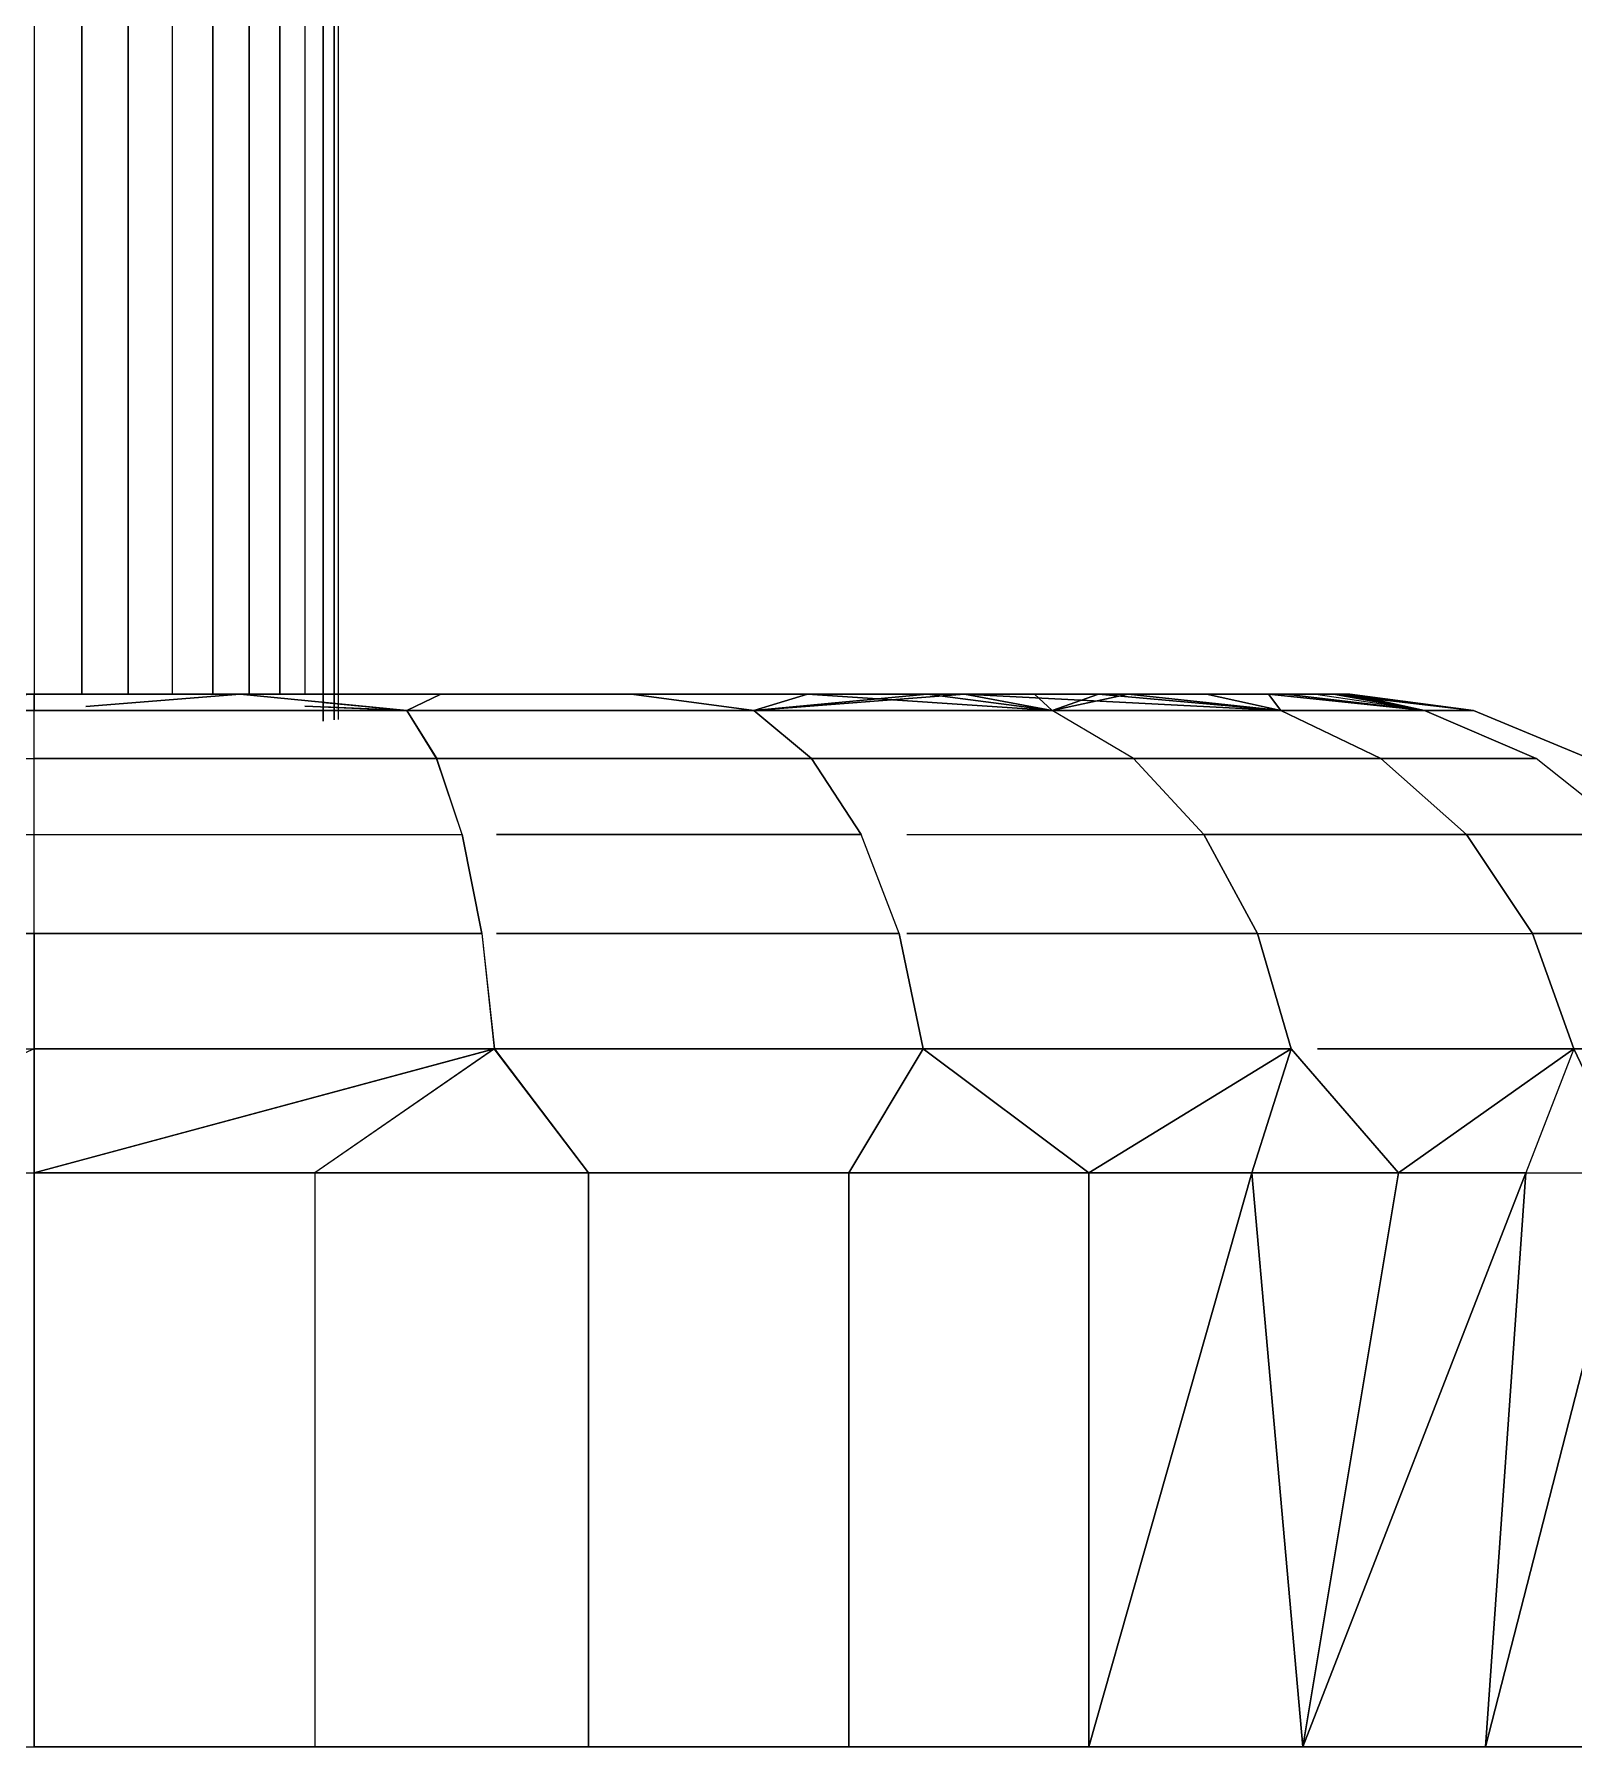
# Model space of a CAD drawing. Header units: centimetres. Extents: x -13467 to 3766, y -437 to 1921.
# Drawn here: x -7437.294 to -7434.076, y 94.029 to 97.609 of the extents above; entities that cross this region are included whole.
import ezdxf

# ---------------------------------------------------------------- set-up
doc = ezdxf.new("R2010")
doc.units = ezdxf.units.CM
doc.layers.add('M-EQPM', color=7, linetype='Continuous', lineweight=9)

# ---------------------------------------------------------------- blocks, each defined once
blk = doc.blocks.new('EQ-02-004 - EQ-02-004_dwg_Agrupar_771-V28-Sección 1-1')
at = {"layer": 'M-EQPM', "color": 136, "true_color": 0x007f7f}
for p, q in [((-7437.2944, 105.0294), (-7437.2944, 96.2294)), ((-7437.1951, 105.0294), (-7437.1951, 96.2294)), ((-7437.1951, 96.2294), (-7437.1951, 105.0294)), ((-7437.1951, 105.0294), (-7437.1951, 96.2294)), ((-7437.0982, 105.0294), (-7437.0982, 96.2294)), ((-7437.0982, 96.2294), (-7437.0982, 105.0294)), ((-7437.0982, 96.2294), (-7437.0982, 105.0294)), ((-7437.0061, 105.0294), (-7437.0061, 96.2294)), ((-7437.0061, 105.0294), (-7437.0061, 96.2294)), ((-7437.0061, 105.0294), (-7437.0061, 96.2294)), ((-7436.9211, 105.0294), (-7436.9211, 96.2294)), ((-7436.8454, 105.0294), (-7436.8454, 96.2294)), ((-7436.8454, 96.2294), (-7436.8454, 105.0294)), ((-7436.8454, 96.2294), (-7436.8454, 105.0294)), ((-7436.7807, 105.0294), (-7436.7807, 96.2294)), ((-7436.7286, 105.0294), (-7436.7286, 96.2294)), ((-7436.7286, 105.0294), (-7436.7286, 96.2294)), ((-7436.7286, 105.0294), (-7436.7286, 96.2294)), ((-7436.6905, 105.0294), (-7436.6905, 96.1729)), ((-7436.6905, 96.1729), (-7436.6905, 105.0294)), ((-7436.6905, 96.1729), (-7436.6905, 105.0294)), ((-7436.6672, 105.0294), (-7436.6672, 96.1759)), ((-7436.6594, 105.0294), (-7436.6594, 96.1769)), ((-7436.6594, 105.0294), (-7436.6594, 96.1769)), ((-7436.6594, 105.0294), (-7436.6594, 96.1769))]:
    blk.add_line(p, q, dxfattribs=at)
at = {"layer": 'M-EQPM', "color": 136, "true_color": 0x007f7f, "flags": 128}
for points in [[(-7436.9212, 96.2294), (-7436.9212, 105.0294)], [(-7436.7807, 96.2294), (-7436.7807, 105.0294)], [(-7436.6672, 96.1759), (-7436.6672, 105.0294)]]:
    blk.add_lwpolyline(points, close=True, dxfattribs=at)
blk = doc.blocks.new('EQ-02-004 - EQ-02-004_dwg_Agrupar_789-V29-Sección 1-1')
at = {"layer": 'M-EQPM', "color": 136, "true_color": 0x007f7f}
for p, q in [((-7436.6905, 96.2294), (-7436.4446, 96.2294)), ((-7436.4446, 96.2294), (-7436.6905, 96.2294)), ((-7436.4446, 96.2294), (-7436.6905, 96.2294)), ((-7436.5156, 96.1953), (-7436.4446, 96.2294)), ((-7436.5156, 96.1953), (-7436.4446, 96.2294)), ((-7436.4446, 96.2294), (-7436.0459, 96.2294)), ((-7436.0459, 96.2294), (-7436.4446, 96.2294)), ((-7436.0459, 96.2294), (-7435.678, 96.2294)), ((-7435.678, 96.2294), (-7436.0459, 96.2294)), ((-7435.79, 96.1953), (-7436.0459, 96.2294)), ((-7435.79, 96.1953), (-7436.0459, 96.2294)), ((-7435.79, 96.1953), (-7435.678, 96.2294)), ((-7435.79, 96.1953), (-7435.3498, 96.2294)), ((-7435.79, 96.1953), (-7435.678, 96.2294)), ((-7435.678, 96.2294), (-7435.3498, 96.2294)), ((-7435.3498, 96.2294), (-7435.678, 96.2294)), ((-7435.1668, 96.1953), (-7435.678, 96.2294)), ((-7435.3498, 96.2294), (-7435.0696, 96.2294)), ((-7435.0696, 96.2294), (-7435.3498, 96.2294)), ((-7435.1668, 96.1953), (-7435.3498, 96.2294)), ((-7434.6887, 96.1953), (-7435.3498, 96.2294)), ((-7435.1668, 96.1953), (-7435.3498, 96.2294)), ((-7435.1668, 96.1953), (-7435.0696, 96.2294)), ((-7435.0696, 96.2294), (-7434.8441, 96.2294)), ((-7434.8441, 96.2294), (-7435.0696, 96.2294)), ((-7434.6887, 96.1953), (-7435.0696, 96.2294)), ((-7434.6887, 96.1953), (-7435.0696, 96.2294)), ((-7434.8441, 96.2294), (-7434.679, 96.2294)), ((-7434.679, 96.2294), (-7434.8441, 96.2294)), ((-7434.6887, 96.1953), (-7434.8441, 96.2294)), ((-7434.6887, 96.1953), (-7434.8441, 96.2294)), ((-7434.679, 96.2294), (-7434.5783, 96.2294)), ((-7434.5783, 96.2294), (-7434.679, 96.2294)), ((-7434.3881, 96.1953), (-7434.679, 96.2294)), ((-7434.3881, 96.1953), (-7434.679, 96.2294)), ((-7434.5783, 96.2294), (-7434.5444, 96.2294)), ((-7434.5444, 96.2294), (-7434.5783, 96.2294)), ((-7434.3881, 96.1953), (-7434.5783, 96.2294)), ((-7434.2856, 96.1953), (-7434.5783, 96.2294)), ((-7434.3881, 96.1953), (-7434.5783, 96.2294)), ((-7434.2856, 96.1953), (-7434.5444, 96.2294)), ((-7434.3881, 96.1953), (-7434.5444, 96.2294)), ((-7436.5156, 96.1953), (-7436.6905, 96.2124)), ((-7436.5156, 96.1953), (-7436.6905, 96.2124)), ((-7436.6905, 96.2124), (-7436.5157, 96.1953)), ((-7436.5157, 96.1953), (-7436.6905, 96.2124)), ((-7436.5156, 96.1953), (-7436.6905, 96.203)), ((-7435.1668, 96.1953), (-7434.6887, 96.1953)), ((-7434.6887, 96.1953), (-7435.1668, 96.1953)), ((-7434.4798, 96.0954), (-7434.6887, 96.1953)), ((-7434.4798, 96.0954), (-7434.6887, 96.1953)), ((-7434.6887, 96.1953), (-7434.3881, 96.1953)), ((-7434.3881, 96.1953), (-7434.6887, 96.1953)), ((-7434.1552, 96.0954), (-7434.3881, 96.1953)), ((-7434.1552, 96.0954), (-7434.3881, 96.1953)), ((-7434.3881, 96.1953), (-7434.2856, 96.1953)), ((-7434.2856, 96.1953), (-7434.3881, 96.1953)), ((-7434.0444, 96.0954), (-7434.2856, 96.1953)), ((-7434.4798, 96.0954), (-7434.1552, 96.0954)), ((-7434.1552, 96.0954), (-7434.4798, 96.0954)), ((-7434.4798, 96.0954), (-7434.1551, 96.0954))]:
    blk.add_line(p, q, dxfattribs=at)
at = {"layer": 'M-EQPM', "color": 136, "true_color": 0x007f7f, "flags": 128}
for points in [[(-7436.6905, 96.2294), (-7436.4446, 96.2294), (-7436.5157, 96.1953), (-7436.6905, 96.2124)], [(-7436.6905, 96.2294), (-7436.4446, 96.2294), (-7436.5157, 96.1953)], [(-7436.6905, 96.2294), (-7436.4446, 96.2294), (-7436.5157, 96.1953), (-7436.6905, 96.2124)], [(-7436.5157, 96.1953), (-7436.4446, 96.2294), (-7436.0459, 96.2294), (-7436.4446, 96.2294)], [(-7435.3499, 96.2294), (-7435.678, 96.2294), (-7436.0459, 96.2294), (-7435.79, 96.1953), (-7435.678, 96.2294), (-7435.79, 96.1953)], [(-7435.1668, 96.1953), (-7435.678, 96.2294), (-7435.1668, 96.1953), (-7435.3499, 96.2294), (-7435.678, 96.2294), (-7436.0459, 96.2294), (-7435.79, 96.1953)], [(-7435.1668, 96.1953), (-7435.3499, 96.2294), (-7435.79, 96.1953)], [(-7435.79, 96.1953), (-7435.3499, 96.2294), (-7435.678, 96.2294), (-7435.3499, 96.2294)], [(-7435.1668, 96.1953), (-7435.3499, 96.2294), (-7434.6887, 96.1953), (-7435.3499, 96.2294), (-7435.0696, 96.2294), (-7435.3499, 96.2294)], [(-7435.0696, 96.2294), (-7435.3499, 96.2294), (-7435.1668, 96.1953), (-7435.0696, 96.2294), (-7435.1668, 96.1953)], [(-7434.1551, 96.0954), (-7434.3881, 96.1953), (-7434.6887, 96.1953), (-7435.0696, 96.2294), (-7434.6887, 96.1953), (-7434.8441, 96.2294), (-7435.0696, 96.2294), (-7435.3499, 96.2294)], [(-7435.1668, 96.1953), (-7434.6887, 96.1953), (-7434.8441, 96.2294), (-7434.679, 96.2294), (-7434.8441, 96.2294)], [(-7434.8441, 96.2294), (-7435.0696, 96.2294), (-7434.6887, 96.1953), (-7435.1668, 96.1953)], [(-7435.0696, 96.2294), (-7434.8441, 96.2294), (-7434.6887, 96.1953), (-7434.3881, 96.1953), (-7434.1551, 96.0954)], [(-7434.5783, 96.2294), (-7434.679, 96.2294), (-7434.3881, 96.1953), (-7434.6887, 96.1953), (-7434.4798, 96.0954)], [(-7434.4798, 96.0954), (-7434.1551, 96.0954), (-7434.3881, 96.1953), (-7434.2856, 96.1953), (-7434.3881, 96.1953), (-7434.5783, 96.2294), (-7434.5444, 96.2294), (-7434.5783, 96.2294), (-7434.5444, 96.2294), (-7434.2856, 96.1953), (-7434.5783, 96.2294)], [(-7434.4798, 96.0954), (-7434.6887, 96.1953), (-7435.1668, 96.1953)], [(-7435.1668, 96.1953), (-7434.6887, 96.1953), (-7434.4798, 96.0954), (-7434.1551, 96.0954)]]:
    blk.add_lwpolyline(points, dxfattribs=at)
for points in [[(-7435.79, 96.1953), (-7436.0459, 96.2294), (-7436.4446, 96.2294), (-7436.0459, 96.2294), (-7435.678, 96.2294)], [(-7435.678, 96.2294), (-7436.0459, 96.2294), (-7435.79, 96.1953)], [(-7435.0696, 96.2294), (-7434.8441, 96.2294), (-7434.6887, 96.1953)], [(-7434.0444, 96.0954), (-7434.2856, 96.1953), (-7434.3881, 96.1953), (-7434.679, 96.2294), (-7434.8441, 96.2294), (-7434.679, 96.2294), (-7434.5783, 96.2294), (-7434.3881, 96.1953), (-7434.679, 96.2294), (-7434.5783, 96.2294), (-7434.5444, 96.2294), (-7434.3881, 96.1953), (-7434.5444, 96.2294), (-7434.2856, 96.1953)], [(-7434.4798, 96.0954), (-7434.1551, 96.0954), (-7434.3881, 96.1953), (-7434.2856, 96.1953), (-7434.5783, 96.2294), (-7434.3881, 96.1953), (-7434.6887, 96.1953)], [(-7434.5783, 96.2294), (-7434.3881, 96.1953), (-7434.679, 96.2294)], [(-7436.6905, 96.203), (-7436.5157, 96.1953)]]:
    blk.add_lwpolyline(points, close=True, dxfattribs=at)
blk = doc.blocks.new('EQ-02-004 - EQ-02-004_dwg_Agrupar_895-V30-Sección 1-1')
at = {"layer": 'M-EQPM', "color": 136, "true_color": 0x007f7f}
for p, q in [((-7436.4446, 96.2294), (-7436.7286, 96.2294)), ((-7436.7286, 96.2294), (-7436.4446, 96.2294)), ((-7436.6905, 96.2294), (-7436.7286, 96.2294)), ((-7436.6905, 96.2294), (-7436.7286, 96.2294)), ((-7436.6905, 96.2294), (-7436.7286, 96.2294)), ((-7436.6672, 96.2294), (-7436.6905, 96.2294)), ((-7436.6672, 96.2294), (-7436.6905, 96.2294)), ((-7436.6594, 96.2294), (-7436.6672, 96.2294)), ((-7436.6594, 96.2294), (-7436.6672, 96.2294)), ((-7436.5156, 96.1953), (-7436.4446, 96.2294)), ((-7436.5156, 96.1953), (-7436.4446, 96.2294)), ((-7436.0459, 96.2294), (-7436.4446, 96.2294)), ((-7436.4446, 96.2294), (-7436.0459, 96.2294)), ((-7435.678, 96.2294), (-7436.0459, 96.2294)), ((-7436.0459, 96.2294), (-7435.678, 96.2294)), ((-7435.79, 96.1953), (-7436.0459, 96.2294)), ((-7435.79, 96.1953), (-7436.0459, 96.2294)), ((-7435.79, 96.1953), (-7435.678, 96.2294)), ((-7435.79, 96.1953), (-7435.678, 96.2294)), ((-7435.79, 96.1953), (-7435.4277, 96.2294)), ((-7435.3498, 96.2294), (-7435.678, 96.2294)), ((-7435.678, 96.2294), (-7435.4277, 96.2294)), ((-7435.1668, 96.1953), (-7435.678, 96.2294)), ((-7435.4277, 96.2294), (-7435.2033, 96.2294)), ((-7435.4277, 96.2294), (-7435.0079, 96.2294)), ((-7435.1668, 96.1953), (-7435.4277, 96.2294)), ((-7435.0696, 96.2294), (-7435.3498, 96.2294)), ((-7434.6887, 96.1953), (-7435.3498, 96.2294)), ((-7435.1668, 96.1953), (-7435.3498, 96.2294)), ((-7435.2033, 96.2294), (-7435.0079, 96.2294)), ((-7435.1668, 96.1953), (-7435.2033, 96.2294)), ((-7435.1668, 96.1953), (-7435.2033, 96.2294)), ((-7435.1668, 96.1953), (-7435.0079, 96.2294)), ((-7434.8441, 96.2294), (-7435.0696, 96.2294)), ((-7434.6887, 96.1953), (-7435.0696, 96.2294)), ((-7435.0079, 96.2294), (-7434.8441, 96.2294)), ((-7434.6887, 96.1953), (-7435.0079, 96.2294)), ((-7434.679, 96.2294), (-7434.8441, 96.2294)), ((-7434.8441, 96.2294), (-7434.7144, 96.2294)), ((-7434.6887, 96.1953), (-7434.8441, 96.2294)), ((-7434.6887, 96.1953), (-7434.8441, 96.2294)), ((-7434.7144, 96.2294), (-7434.6204, 96.2294)), ((-7434.7144, 96.2294), (-7434.5634, 96.2294)), ((-7434.6887, 96.1953), (-7434.7144, 96.2294)), ((-7434.3881, 96.1953), (-7434.7144, 96.2294)), ((-7434.5783, 96.2294), (-7434.679, 96.2294)), ((-7434.3881, 96.1953), (-7434.679, 96.2294)), ((-7434.6204, 96.2294), (-7434.5634, 96.2294)), ((-7434.3881, 96.1953), (-7434.6204, 96.2294)), ((-7434.5783, 96.2294), (-7434.5444, 96.2294)), ((-7434.2856, 96.1953), (-7434.5783, 96.2294)), ((-7434.3881, 96.1953), (-7434.5783, 96.2294)), ((-7434.5444, 96.2294), (-7434.5634, 96.2294)), ((-7434.2856, 96.1953), (-7434.5634, 96.2294)), ((-7434.3881, 96.1953), (-7434.5634, 96.2294)), ((-7434.2856, 96.1953), (-7434.5444, 96.2294)), ((-7436.5156, 96.1953), (-7436.7286, 96.2161)), ((-7436.5156, 96.1953), (-7436.7286, 96.2161)), ((-7436.7286, 96.2161), (-7436.5157, 96.1953)), ((-7436.7286, 96.2161), (-7436.5157, 96.1953)), ((-7436.5156, 96.1953), (-7436.7286, 96.2046)), ((-7434.6887, 96.1953), (-7435.1668, 96.1953)), ((-7435.1668, 96.1953), (-7434.6887, 96.1953)), ((-7434.4798, 96.0954), (-7434.6887, 96.1953)), ((-7434.4798, 96.0954), (-7434.6887, 96.1953)), ((-7434.3881, 96.1953), (-7434.6887, 96.1953)), ((-7434.6887, 96.1953), (-7434.3881, 96.1953)), ((-7434.1552, 96.0954), (-7434.3881, 96.1953)), ((-7434.1552, 96.0954), (-7434.3881, 96.1953)), ((-7434.2856, 96.1953), (-7434.3881, 96.1953)), ((-7434.2856, 96.1953), (-7434.3881, 96.1953)), ((-7434.0444, 96.0954), (-7434.2856, 96.1953)), ((-7434.1552, 96.0954), (-7434.4798, 96.0954)), ((-7434.4798, 96.0954), (-7434.1552, 96.0954)), ((-7434.1551, 96.0954), (-7434.4798, 96.0954)), ((-7434.1551, 96.0954), (-7434.4798, 96.0954))]:
    blk.add_line(p, q, dxfattribs=at)
at = {"layer": 'M-EQPM', "color": 136, "true_color": 0x007f7f, "flags": 128}
for points in [[(-7436.0459, 96.2294), (-7436.4446, 96.2294), (-7436.7286, 96.2294)], [(-7436.5157, 96.1953), (-7436.4446, 96.2294), (-7436.7286, 96.2294)], [(-7436.7286, 96.2161), (-7436.5157, 96.1953), (-7436.4446, 96.2294), (-7436.7286, 96.2294)], [(-7436.7286, 96.2294), (-7436.4446, 96.2294), (-7436.5157, 96.1953), (-7436.7286, 96.2161)], [(-7436.7286, 96.2294), (-7436.6905, 96.2294), (-7436.6672, 96.2294), (-7436.6594, 96.2294), (-7436.6672, 96.2294), (-7436.6905, 96.2294), (-7436.7286, 96.2294)], [(-7436.7286, 96.2294), (-7436.6905, 96.2294), (-7436.6672, 96.2294), (-7436.6594, 96.2294)], [(-7436.6905, 96.2294), (-7436.6672, 96.2294), (-7436.6594, 96.2294)], [(-7436.5157, 96.1953), (-7436.4446, 96.2294), (-7436.0459, 96.2294)], [(-7435.1668, 96.1953), (-7434.6887, 96.1953), (-7434.8441, 96.2294), (-7434.679, 96.2294), (-7434.8441, 96.2294), (-7435.0696, 96.2294), (-7434.6887, 96.1953), (-7434.8441, 96.2294), (-7435.0696, 96.2294), (-7435.3499, 96.2294), (-7435.678, 96.2294), (-7436.0459, 96.2294), (-7435.79, 96.1953), (-7435.678, 96.2294), (-7435.3499, 96.2294), (-7435.1668, 96.1953), (-7435.678, 96.2294), (-7435.1668, 96.1953)], [(-7435.4277, 96.2294), (-7435.678, 96.2294), (-7435.4277, 96.2294), (-7435.79, 96.1953)], [(-7435.79, 96.1953), (-7435.4277, 96.2294), (-7435.1668, 96.1953)], [(-7435.2033, 96.2294), (-7435.4277, 96.2294), (-7435.1668, 96.1953), (-7435.2033, 96.2294), (-7435.0079, 96.2294), (-7435.1668, 96.1953)], [(-7435.1668, 96.1953), (-7435.3499, 96.2294), (-7434.6887, 96.1953), (-7435.3499, 96.2294), (-7435.0696, 96.2294)], [(-7435.0696, 96.2294), (-7434.6887, 96.1953), (-7435.1668, 96.1953)], [(-7435.1668, 96.1953), (-7435.0079, 96.2294), (-7434.6887, 96.1953), (-7434.3881, 96.1953), (-7434.1551, 96.0954)], [(-7435.0079, 96.2294), (-7434.6887, 96.1953), (-7434.8441, 96.2294), (-7435.0079, 96.2294), (-7434.8441, 96.2294), (-7434.7144, 96.2294), (-7434.8441, 96.2294), (-7434.6887, 96.1953), (-7434.7144, 96.2294), (-7434.6887, 96.1953), (-7434.3881, 96.1953), (-7434.1551, 96.0954)], [(-7434.1551, 96.0954), (-7434.3881, 96.1953), (-7434.2856, 96.1953), (-7434.0444, 96.0954), (-7434.2856, 96.1953), (-7434.3881, 96.1953), (-7434.7144, 96.2294)], [(-7434.5635, 96.2294), (-7434.2856, 96.1953), (-7434.5444, 96.2294), (-7434.5635, 96.2294), (-7434.5444, 96.2294), (-7434.5783, 96.2294), (-7434.679, 96.2294), (-7434.3881, 96.1953), (-7434.5783, 96.2294), (-7434.5444, 96.2294), (-7434.2856, 96.1953), (-7434.5783, 96.2294), (-7434.2856, 96.1953), (-7434.3881, 96.1953)], [(-7434.3881, 96.1953), (-7434.5635, 96.2294), (-7434.3881, 96.1953), (-7434.6204, 96.2294), (-7434.5635, 96.2294), (-7434.2856, 96.1953), (-7434.3881, 96.1953), (-7434.1551, 96.0954), (-7434.4798, 96.0954)], [(-7435.1668, 96.1953), (-7434.6887, 96.1953), (-7434.4798, 96.0954)], [(-7434.1551, 96.0954), (-7434.4798, 96.0954), (-7434.6887, 96.1953), (-7435.1668, 96.1953)]]:
    blk.add_lwpolyline(points, dxfattribs=at)
for points in [[(-7435.79, 96.1953), (-7435.678, 96.2294), (-7436.0459, 96.2294), (-7436.4446, 96.2294), (-7436.0459, 96.2294)], [(-7435.79, 96.1953), (-7435.678, 96.2294), (-7436.0459, 96.2294)], [(-7435.678, 96.2294), (-7436.0459, 96.2294), (-7435.79, 96.1953)], [(-7434.7144, 96.2294), (-7434.3881, 96.1953), (-7434.6204, 96.2294)], [(-7434.4798, 96.0954), (-7434.6887, 96.1953), (-7434.3881, 96.1953), (-7434.5783, 96.2294), (-7434.679, 96.2294), (-7434.3881, 96.1953), (-7434.6887, 96.1953)], [(-7436.7286, 96.2046), (-7436.5157, 96.1953)]]:
    blk.add_lwpolyline(points, close=True, dxfattribs=at)
blk = doc.blocks.new('EQ-02-004 - EQ-02-004_dwg_Agrupar_786-V31-Sección 1-1')
at = {"layer": 'M-EQPM', "color": 136, "true_color": 0x007f7f}
for p, q in [((-7436.6905, 96.2294), (-7436.4446, 96.2294)), ((-7436.4446, 96.2294), (-7436.6905, 96.2294)), ((-7436.4446, 96.2294), (-7436.6905, 96.2294)), ((-7436.5156, 96.1953), (-7436.4446, 96.2294)), ((-7436.5156, 96.1953), (-7436.4446, 96.2294)), ((-7436.4446, 96.2294), (-7436.0459, 96.2294)), ((-7436.0459, 96.2294), (-7436.4446, 96.2294)), ((-7436.0459, 96.2294), (-7435.678, 96.2294)), ((-7435.678, 96.2294), (-7436.0459, 96.2294)), ((-7435.79, 96.1953), (-7436.0459, 96.2294)), ((-7435.79, 96.1953), (-7436.0459, 96.2294)), ((-7435.79, 96.1953), (-7435.678, 96.2294)), ((-7435.79, 96.1953), (-7435.3498, 96.2294)), ((-7435.79, 96.1953), (-7435.678, 96.2294)), ((-7435.678, 96.2294), (-7435.3498, 96.2294)), ((-7435.3498, 96.2294), (-7435.678, 96.2294)), ((-7435.1668, 96.1953), (-7435.678, 96.2294)), ((-7435.3498, 96.2294), (-7435.0696, 96.2294)), ((-7435.0696, 96.2294), (-7435.3498, 96.2294)), ((-7435.1668, 96.1953), (-7435.3498, 96.2294)), ((-7434.6887, 96.1953), (-7435.3498, 96.2294)), ((-7435.1668, 96.1953), (-7435.3498, 96.2294)), ((-7435.1668, 96.1953), (-7435.0696, 96.2294)), ((-7435.0696, 96.2294), (-7434.8441, 96.2294)), ((-7434.8441, 96.2294), (-7435.0696, 96.2294)), ((-7434.6887, 96.1953), (-7435.0696, 96.2294)), ((-7434.6887, 96.1953), (-7435.0696, 96.2294)), ((-7434.8441, 96.2294), (-7434.679, 96.2294)), ((-7434.679, 96.2294), (-7434.8441, 96.2294)), ((-7434.6887, 96.1953), (-7434.8441, 96.2294)), ((-7434.6887, 96.1953), (-7434.8441, 96.2294)), ((-7434.679, 96.2294), (-7434.5783, 96.2294)), ((-7434.5783, 96.2294), (-7434.679, 96.2294)), ((-7434.3881, 96.1953), (-7434.679, 96.2294)), ((-7434.3881, 96.1953), (-7434.679, 96.2294)), ((-7434.5783, 96.2294), (-7434.5444, 96.2294)), ((-7434.5444, 96.2294), (-7434.5783, 96.2294)), ((-7434.3881, 96.1953), (-7434.5783, 96.2294)), ((-7434.2856, 96.1953), (-7434.5783, 96.2294)), ((-7434.3881, 96.1953), (-7434.5783, 96.2294)), ((-7434.2856, 96.1953), (-7434.5444, 96.2294)), ((-7434.3881, 96.1953), (-7434.5444, 96.2294)), ((-7436.5156, 96.1953), (-7436.6905, 96.2124)), ((-7436.5156, 96.1953), (-7436.6905, 96.2124)), ((-7436.6905, 96.2124), (-7436.5157, 96.1953)), ((-7436.5157, 96.1953), (-7436.6905, 96.2124)), ((-7436.5156, 96.1953), (-7436.6905, 96.203)), ((-7435.1668, 96.1953), (-7434.6887, 96.1953)), ((-7434.6887, 96.1953), (-7435.1668, 96.1953)), ((-7434.4798, 96.0954), (-7434.6887, 96.1953)), ((-7434.4798, 96.0954), (-7434.6887, 96.1953)), ((-7434.6887, 96.1953), (-7434.3881, 96.1953)), ((-7434.3881, 96.1953), (-7434.6887, 96.1953)), ((-7434.1552, 96.0954), (-7434.3881, 96.1953)), ((-7434.1552, 96.0954), (-7434.3881, 96.1953)), ((-7434.3881, 96.1953), (-7434.2856, 96.1953)), ((-7434.2856, 96.1953), (-7434.3881, 96.1953)), ((-7434.0444, 96.0954), (-7434.2856, 96.1953)), ((-7434.4798, 96.0954), (-7434.1552, 96.0954)), ((-7434.1552, 96.0954), (-7434.4798, 96.0954)), ((-7434.4798, 96.0954), (-7434.1551, 96.0954))]:
    blk.add_line(p, q, dxfattribs=at)
at = {"layer": 'M-EQPM', "color": 136, "true_color": 0x007f7f, "flags": 128}
for points in [[(-7436.6905, 96.2294), (-7436.4446, 96.2294), (-7436.5157, 96.1953), (-7436.6905, 96.2124)], [(-7436.6905, 96.2294), (-7436.4446, 96.2294), (-7436.5157, 96.1953)], [(-7436.6905, 96.2294), (-7436.4446, 96.2294), (-7436.5157, 96.1953), (-7436.6905, 96.2124)], [(-7436.5157, 96.1953), (-7436.4446, 96.2294), (-7436.0459, 96.2294), (-7436.4446, 96.2294)], [(-7435.3499, 96.2294), (-7435.678, 96.2294), (-7436.0459, 96.2294), (-7435.79, 96.1953), (-7435.678, 96.2294), (-7435.79, 96.1953)], [(-7435.1668, 96.1953), (-7435.678, 96.2294), (-7435.1668, 96.1953), (-7435.3499, 96.2294), (-7435.678, 96.2294), (-7436.0459, 96.2294), (-7435.79, 96.1953)], [(-7435.1668, 96.1953), (-7435.3499, 96.2294), (-7435.79, 96.1953)], [(-7435.79, 96.1953), (-7435.3499, 96.2294), (-7435.678, 96.2294), (-7435.3499, 96.2294)], [(-7435.1668, 96.1953), (-7435.3499, 96.2294), (-7434.6887, 96.1953), (-7435.3499, 96.2294), (-7435.0696, 96.2294), (-7435.3499, 96.2294)], [(-7435.0696, 96.2294), (-7435.3499, 96.2294), (-7435.1668, 96.1953), (-7435.0696, 96.2294), (-7435.1668, 96.1953)], [(-7434.1551, 96.0954), (-7434.3881, 96.1953), (-7434.6887, 96.1953), (-7435.0696, 96.2294), (-7434.6887, 96.1953), (-7434.8441, 96.2294), (-7435.0696, 96.2294), (-7435.3499, 96.2294)], [(-7435.1668, 96.1953), (-7434.6887, 96.1953), (-7434.8441, 96.2294), (-7434.679, 96.2294), (-7434.8441, 96.2294)], [(-7434.8441, 96.2294), (-7435.0696, 96.2294), (-7434.6887, 96.1953), (-7435.1668, 96.1953)], [(-7435.0696, 96.2294), (-7434.8441, 96.2294), (-7434.6887, 96.1953), (-7434.3881, 96.1953), (-7434.1551, 96.0954)], [(-7434.5783, 96.2294), (-7434.679, 96.2294), (-7434.3881, 96.1953), (-7434.6887, 96.1953), (-7434.4798, 96.0954)], [(-7434.4798, 96.0954), (-7434.1551, 96.0954), (-7434.3881, 96.1953), (-7434.2856, 96.1953), (-7434.3881, 96.1953), (-7434.5783, 96.2294), (-7434.5444, 96.2294), (-7434.5783, 96.2294), (-7434.5444, 96.2294), (-7434.2856, 96.1953), (-7434.5783, 96.2294)], [(-7434.4798, 96.0954), (-7434.6887, 96.1953), (-7435.1668, 96.1953)], [(-7435.1668, 96.1953), (-7434.6887, 96.1953), (-7434.4798, 96.0954), (-7434.1551, 96.0954)]]:
    blk.add_lwpolyline(points, dxfattribs=at)
for points in [[(-7435.79, 96.1953), (-7436.0459, 96.2294), (-7436.4446, 96.2294), (-7436.0459, 96.2294), (-7435.678, 96.2294)], [(-7435.678, 96.2294), (-7436.0459, 96.2294), (-7435.79, 96.1953)], [(-7435.0696, 96.2294), (-7434.8441, 96.2294), (-7434.6887, 96.1953)], [(-7434.0444, 96.0954), (-7434.2856, 96.1953), (-7434.3881, 96.1953), (-7434.679, 96.2294), (-7434.8441, 96.2294), (-7434.679, 96.2294), (-7434.5783, 96.2294), (-7434.3881, 96.1953), (-7434.679, 96.2294), (-7434.5783, 96.2294), (-7434.5444, 96.2294), (-7434.3881, 96.1953), (-7434.5444, 96.2294), (-7434.2856, 96.1953)], [(-7434.4798, 96.0954), (-7434.1551, 96.0954), (-7434.3881, 96.1953), (-7434.2856, 96.1953), (-7434.5783, 96.2294), (-7434.3881, 96.1953), (-7434.6887, 96.1953)], [(-7434.5783, 96.2294), (-7434.3881, 96.1953), (-7434.679, 96.2294)], [(-7436.6905, 96.203), (-7436.5157, 96.1953)]]:
    blk.add_lwpolyline(points, close=True, dxfattribs=at)
blk = doc.blocks.new('EQ-02-004 - EQ-02-004_dwg_Agrupar_898-V32-Sección 1-1')
at = {"layer": 'M-EQPM', "color": 136, "true_color": 0x007f7f}
for p, q in [((-7438.0732, 96.1953), (-7437.2944, 96.2294)), ((-7437.7246, 96.2294), (-7437.2944, 96.2294)), ((-7437.2944, 96.2294), (-7437.3937, 96.2294)), ((-7437.2944, 96.2294), (-7436.8642, 96.2294)), ((-7437.1951, 96.2294), (-7437.2944, 96.2294)), ((-7437.2944, 96.1953), (-7437.2944, 96.2294)), ((-7437.0982, 96.2294), (-7437.1951, 96.2294)), ((-7437.1864, 96.2039), (-7436.8642, 96.2294)), ((-7437.0061, 96.2294), (-7437.0982, 96.2294)), ((-7436.9211, 96.2294), (-7437.0061, 96.2294)), ((-7436.8454, 96.2294), (-7436.9211, 96.2294)), ((-7436.8642, 96.2294), (-7436.4446, 96.2294)), ((-7436.5156, 96.1953), (-7436.8642, 96.2294)), ((-7436.7807, 96.2294), (-7436.8454, 96.2294)), ((-7436.7286, 96.2294), (-7436.7807, 96.2294)), ((-7436.4446, 96.2294), (-7436.7286, 96.2294)), ((-7436.6905, 96.2294), (-7436.7286, 96.2294)), ((-7436.6905, 96.2294), (-7436.7286, 96.2294)), ((-7436.6672, 96.2294), (-7436.6905, 96.2294)), ((-7436.6672, 96.2294), (-7436.6905, 96.2294)), ((-7436.6594, 96.2294), (-7436.6672, 96.2294)), ((-7436.6594, 96.2294), (-7436.6672, 96.2294)), ((-7436.5156, 96.1953), (-7436.4446, 96.2294)), ((-7436.5156, 96.1953), (-7436.4446, 96.2294)), ((-7436.0459, 96.2294), (-7436.4446, 96.2294)), ((-7436.4446, 96.2294), (-7436.0459, 96.2294)), ((-7435.678, 96.2294), (-7436.0459, 96.2294)), ((-7436.0459, 96.2294), (-7435.678, 96.2294)), ((-7435.79, 96.1953), (-7436.0459, 96.2294)), ((-7435.79, 96.1953), (-7436.0459, 96.2294)), ((-7435.79, 96.1953), (-7435.678, 96.2294)), ((-7435.79, 96.1953), (-7435.678, 96.2294)), ((-7435.79, 96.1953), (-7435.4277, 96.2294)), ((-7435.3498, 96.2294), (-7435.678, 96.2294)), ((-7435.678, 96.2294), (-7435.4277, 96.2294)), ((-7435.1668, 96.1953), (-7435.678, 96.2294)), ((-7435.4277, 96.2294), (-7435.2033, 96.2294)), ((-7435.4277, 96.2294), (-7435.0079, 96.2294)), ((-7435.1668, 96.1953), (-7435.4277, 96.2294)), ((-7435.0696, 96.2294), (-7435.3498, 96.2294)), ((-7434.6887, 96.1953), (-7435.3498, 96.2294)), ((-7435.1668, 96.1953), (-7435.3498, 96.2294)), ((-7435.2033, 96.2294), (-7435.0079, 96.2294)), ((-7435.1668, 96.1953), (-7435.2033, 96.2294)), ((-7435.1668, 96.1953), (-7435.2033, 96.2294)), ((-7435.1668, 96.1953), (-7435.0079, 96.2294)), ((-7434.8441, 96.2294), (-7435.0696, 96.2294)), ((-7434.6887, 96.1953), (-7435.0696, 96.2294)), ((-7435.0079, 96.2294), (-7434.8441, 96.2294)), ((-7434.6887, 96.1953), (-7435.0079, 96.2294)), ((-7434.679, 96.2294), (-7434.8441, 96.2294)), ((-7434.8441, 96.2294), (-7434.7144, 96.2294)), ((-7434.6887, 96.1953), (-7434.8441, 96.2294)), ((-7434.6887, 96.1953), (-7434.8441, 96.2294)), ((-7434.7144, 96.2294), (-7434.6204, 96.2294)), ((-7434.7144, 96.2294), (-7434.5634, 96.2294)), ((-7434.6887, 96.1953), (-7434.7144, 96.2294)), ((-7434.3881, 96.1953), (-7434.7144, 96.2294)), ((-7434.5783, 96.2294), (-7434.679, 96.2294)), ((-7434.3881, 96.1953), (-7434.679, 96.2294)), ((-7434.6204, 96.2294), (-7434.5634, 96.2294)), ((-7434.3881, 96.1953), (-7434.6204, 96.2294)), ((-7434.5783, 96.2294), (-7434.5444, 96.2294)), ((-7434.2856, 96.1953), (-7434.5783, 96.2294)), ((-7434.3881, 96.1953), (-7434.5783, 96.2294)), ((-7434.5444, 96.2294), (-7434.5634, 96.2294)), ((-7434.2856, 96.1953), (-7434.5634, 96.2294)), ((-7434.3881, 96.1953), (-7434.5634, 96.2294)), ((-7434.2856, 96.1953), (-7434.5444, 96.2294)), ((-7438.0732, 96.1953), (-7437.2944, 96.1953)), ((-7437.2944, 96.0954), (-7437.2944, 96.1953)), ((-7437.2944, 96.1953), (-7436.5156, 96.1953)), ((-7436.5156, 96.1953), (-7436.7286, 96.2161)), ((-7436.7286, 96.2161), (-7436.5157, 96.1953)), ((-7436.5156, 96.1953), (-7436.7286, 96.2046)), ((-7436.4533, 96.0954), (-7436.5156, 96.1953)), ((-7436.5156, 96.1953), (-7435.79, 96.1953)), ((-7435.79, 96.1953), (-7436.5156, 96.1953)), ((-7435.6694, 96.0954), (-7435.79, 96.1953)), ((-7435.79, 96.1953), (-7435.1668, 96.1953)), ((-7434.9963, 96.0954), (-7435.1668, 96.1953)), ((-7434.6887, 96.1953), (-7435.1668, 96.1953)), ((-7435.1668, 96.1953), (-7434.6887, 96.1953)), ((-7434.4798, 96.0954), (-7434.6887, 96.1953)), ((-7434.4798, 96.0954), (-7434.6887, 96.1953)), ((-7434.3881, 96.1953), (-7434.6887, 96.1953)), ((-7434.6887, 96.1953), (-7434.3881, 96.1953)), ((-7434.1552, 96.0954), (-7434.3881, 96.1953)), ((-7434.1552, 96.0954), (-7434.3881, 96.1953)), ((-7434.2856, 96.1953), (-7434.3881, 96.1953)), ((-7434.2856, 96.1953), (-7434.3881, 96.1953)), ((-7434.0444, 96.0954), (-7434.2856, 96.1953)), ((-7438.1355, 96.0954), (-7437.2944, 96.0954)), ((-7437.2944, 95.9365), (-7437.2944, 96.0954)), ((-7437.2944, 96.0954), (-7436.4533, 96.0954)), ((-7436.3997, 95.9365), (-7436.4533, 96.0954)), ((-7436.4533, 96.0954), (-7435.6694, 96.0954)), ((-7436.3996, 95.9365), (-7436.4532, 96.0954)), ((-7436.3996, 95.9365), (-7436.4532, 96.0954)), ((-7435.5658, 95.9365), (-7435.6694, 96.0954)), ((-7435.6694, 96.0954), (-7434.9963, 96.0954)), ((-7435.6694, 96.0954), (-7434.9963, 96.0954)), ((-7435.6694, 96.0954), (-7435.5659, 95.9365)), ((-7434.9963, 96.0954), (-7435.6694, 96.0954)), ((-7435.6694, 96.0954), (-7435.5659, 95.9365)), ((-7434.8499, 95.9365), (-7434.9963, 96.0954)), ((-7434.9963, 96.0954), (-7434.4798, 96.0954)), ((-7434.9963, 96.0954), (-7434.8499, 95.9365)), ((-7434.8499, 95.9365), (-7434.9963, 96.0954)), ((-7434.3004, 95.9365), (-7434.4798, 96.0954)), ((-7434.1552, 96.0954), (-7434.4798, 96.0954)), ((-7434.4798, 96.0954), (-7434.1552, 96.0954)), ((-7434.1551, 96.0954), (-7434.4798, 96.0954)), ((-7433.9551, 95.9365), (-7434.1552, 96.0954)), ((-7438.1892, 95.9365), (-7437.2944, 95.9365)), ((-7437.2944, 95.7294), (-7437.2944, 95.9365)), ((-7437.2944, 95.9365), (-7436.3997, 95.9365)), ((-7437.2944, 95.9365), (-7436.3997, 95.9365)), ((-7437.2944, 95.9365), (-7436.3997, 95.9365)), ((-7436.3585, 95.7294), (-7436.3997, 95.9365)), ((-7436.3996, 95.9365), (-7436.3585, 95.7294)), ((-7436.3996, 95.9365), (-7436.3585, 95.7294)), ((-7436.3282, 95.9365), (-7435.5658, 95.9365)), ((-7435.4864, 95.7294), (-7435.5658, 95.9365)), ((-7435.4705, 95.9365), (-7434.8499, 95.9365)), ((-7435.4705, 95.9365), (-7434.8499, 95.9365)), ((-7435.4705, 95.9365), (-7434.8499, 95.9365)), ((-7434.7375, 95.7294), (-7434.8499, 95.9365)), ((-7434.8499, 95.9365), (-7434.3004, 95.9365)), ((-7434.8499, 95.9365), (-7434.7375, 95.7294)), ((-7434.8499, 95.9365), (-7434.7375, 95.7294)), ((-7434.1628, 95.7294), (-7434.3004, 95.9365)), ((-7434.3004, 95.9365), (-7433.9551, 95.9365)), ((-7438.2303, 95.7294), (-7437.2944, 95.7294)), ((-7437.2944, 95.7294), (-7437.2944, 95.4882)), ((-7437.2944, 95.7294), (-7436.3585, 95.7294)), ((-7436.3585, 95.7294), (-7437.2944, 95.7294)), ((-7436.3585, 95.7294), (-7436.3326, 95.4882)), ((-7436.3282, 95.7294), (-7435.4864, 95.7294)), ((-7435.4864, 95.7294), (-7436.3282, 95.7294)), ((-7436.3282, 95.7294), (-7435.4864, 95.7294)), ((-7435.4864, 95.7294), (-7435.4365, 95.4882)), ((-7435.4705, 95.7294), (-7434.7375, 95.7294)), ((-7434.7375, 95.7294), (-7434.6669, 95.4882)), ((-7434.7375, 95.7294), (-7434.1628, 95.7294)), ((-7434.0763, 95.4882), (-7434.1628, 95.7294)), ((-7434.1628, 95.7294), (-7433.8016, 95.7294)), ((-7438.2562, 95.4882), (-7437.2944, 95.4882)), ((-7437.2944, 95.4882), (-7437.881, 95.2294)), ((-7437.2944, 95.4882), (-7437.2944, 95.2294)), ((-7437.2944, 95.4882), (-7436.3326, 95.4882)), ((-7437.2944, 95.2294), (-7436.3326, 95.4882)), ((-7436.3326, 95.4882), (-7436.7078, 95.2294)), ((-7436.3326, 95.4882), (-7436.1356, 95.2294)), ((-7436.3326, 95.4882), (-7435.4365, 95.4882)), ((-7435.4365, 95.4882), (-7435.5919, 95.2294)), ((-7435.4365, 95.4882), (-7434.6669, 95.4882)), ((-7435.4365, 95.4882), (-7435.0902, 95.2294)), ((-7434.6669, 95.4882), (-7435.0902, 95.2294)), ((-7434.6669, 95.4882), (-7434.7489, 95.2294)), ((-7434.7489, 95.2294), (-7434.6669, 95.4882)), ((-7434.7489, 95.2294), (-7434.6669, 95.4882)), ((-7434.6669, 95.4882), (-7434.4429, 95.2294)), ((-7434.4429, 95.2294), (-7434.6668, 95.4882)), ((-7434.6668, 95.4882), (-7434.4429, 95.2294)), ((-7434.6123, 95.4882), (-7434.0763, 95.4882)), ((-7434.0763, 95.4882), (-7434.4429, 95.2294)), ((-7434.0763, 95.4882), (-7434.1764, 95.2294)), ((-7434.0763, 95.4882), (-7434.1764, 95.2294)), ((-7434.0763, 95.4882), (-7433.9531, 95.2294)), ((-7434.0763, 95.4882), (-7433.7051, 95.4882)), ((-7437.881, 95.2294), (-7437.2944, 95.2294)), ((-7437.2944, 95.2294), (-7436.7078, 95.2294)), ((-7437.2944, 95.2294), (-7437.2944, 94.0294)), ((-7436.7078, 95.2294), (-7436.1356, 95.2294)), ((-7436.7078, 95.2294), (-7436.7078, 94.0294)), ((-7436.1356, 95.2294), (-7435.5919, 95.2294)), ((-7436.1356, 95.2294), (-7436.1356, 94.0294)), ((-7435.5919, 95.2294), (-7435.0902, 95.2294)), ((-7435.5919, 95.2294), (-7435.5919, 94.0294)), ((-7435.0902, 95.2294), (-7435.5919, 95.2294)), ((-7435.5919, 95.2294), (-7435.5919, 94.0294)), ((-7435.5919, 95.2294), (-7435.0902, 95.2294)), ((-7435.0902, 95.2294), (-7434.7489, 95.2294)), ((-7435.0902, 95.2294), (-7435.0902, 94.0294)), ((-7434.7489, 95.2294), (-7435.0902, 94.0294)), ((-7434.7489, 95.2294), (-7434.4429, 95.2294)), ((-7434.7489, 95.2294), (-7434.6427, 94.0294)), ((-7434.4429, 95.2294), (-7434.7489, 95.2294)), ((-7434.1764, 95.2294), (-7434.6427, 94.0294)), ((-7434.4429, 95.2294), (-7434.6427, 94.0294)), ((-7434.1764, 95.2294), (-7434.4429, 95.2294)), ((-7434.1764, 95.2294), (-7434.2606, 94.0294)), ((-7433.9531, 95.2294), (-7434.2606, 94.0294)), ((-7434.1764, 95.2294), (-7433.9531, 95.2294)), ((-7434.1764, 95.2294), (-7433.9531, 95.2294)), ((-7437.881, 94.0294), (-7437.2944, 94.0294)), ((-7437.2944, 94.0294), (-7436.7078, 94.0294)), ((-7437.2944, 94.0294), (-7436.7078, 94.0294)), ((-7436.7078, 94.0294), (-7437.2944, 94.0294)), ((-7436.1356, 94.0294), (-7436.7078, 94.0294)), ((-7435.5919, 94.0294), (-7436.1356, 94.0294)), ((-7435.0902, 94.0294), (-7435.5919, 94.0294)), ((-7435.5919, 94.0294), (-7435.0902, 94.0294)), ((-7435.5919, 94.0294), (-7435.0902, 94.0294)), ((-7434.6427, 94.0294), (-7435.0902, 94.0294)), ((-7434.2606, 94.0294), (-7434.6427, 94.0294)), ((-7433.9531, 94.0294), (-7434.2606, 94.0294))]:
    blk.add_line(p, q, dxfattribs=at)
at = {"layer": 'M-EQPM', "color": 136, "true_color": 0x007f7f, "flags": 128}
for points in [[(-7436.4533, 96.0954), (-7437.2944, 96.0954), (-7437.2944, 96.1953), (-7438.0731, 96.1953), (-7438.1442, 96.2294), (-7438.5429, 96.2294), (-7438.1442, 96.2294), (-7437.7246, 96.2294), (-7438.0445, 96.1981)], [(-7438.0731, 96.1953), (-7438.1442, 96.2294), (-7437.7246, 96.2294), (-7437.2944, 96.2294), (-7436.8642, 96.2294), (-7436.4446, 96.2294), (-7436.5157, 96.1953), (-7436.8642, 96.2294), (-7437.2944, 96.2294), (-7437.2944, 96.1953)], [(-7436.4533, 96.0954), (-7437.2944, 96.0954), (-7437.2944, 96.1953), (-7437.2944, 96.2294), (-7438.0731, 96.1953), (-7437.2944, 96.2294), (-7437.7246, 96.2294), (-7438.0445, 96.1981)], [(-7437.2944, 96.2294), (-7437.1951, 96.2294), (-7437.0982, 96.2294), (-7437.0061, 96.2294), (-7436.9212, 96.2294), (-7436.8454, 96.2294), (-7436.7807, 96.2294), (-7436.7286, 96.2294), (-7436.6905, 96.2294), (-7436.6672, 96.2294), (-7436.6594, 96.2294), (-7436.6672, 96.2294), (-7436.6905, 96.2294), (-7436.7286, 96.2294)], [(-7437.0061, 96.2294), (-7437.0982, 96.2294), (-7437.1951, 96.2294), (-7437.2944, 96.2294)], [(-7437.0061, 96.2294), (-7436.9212, 96.2294), (-7436.8454, 96.2294)], [(-7436.6905, 96.2294), (-7436.7286, 96.2294), (-7436.7807, 96.2294), (-7436.8454, 96.2294)], [(-7436.0459, 96.2294), (-7436.4446, 96.2294), (-7436.7286, 96.2294)], [(-7436.7286, 96.2161), (-7436.5157, 96.1953), (-7436.4446, 96.2294), (-7436.7286, 96.2294)], [(-7436.7286, 96.2294), (-7436.6905, 96.2294), (-7436.6672, 96.2294), (-7436.6594, 96.2294)], [(-7436.6905, 96.2294), (-7436.6672, 96.2294), (-7436.6594, 96.2294)], [(-7436.5157, 96.1953), (-7436.4446, 96.2294), (-7436.0459, 96.2294)], [(-7435.79, 96.1953), (-7435.678, 96.2294), (-7436.0459, 96.2294), (-7436.4446, 96.2294), (-7436.0459, 96.2294), (-7435.79, 96.1953), (-7435.6694, 96.0954)], [(-7435.1668, 96.1953), (-7434.6887, 96.1953), (-7434.8441, 96.2294), (-7434.679, 96.2294), (-7434.8441, 96.2294), (-7435.0696, 96.2294), (-7434.6887, 96.1953), (-7434.8441, 96.2294), (-7435.0696, 96.2294), (-7435.3499, 96.2294), (-7435.678, 96.2294), (-7436.0459, 96.2294), (-7435.79, 96.1953), (-7435.678, 96.2294), (-7435.3499, 96.2294), (-7435.1668, 96.1953), (-7435.678, 96.2294), (-7435.1668, 96.1953)], [(-7435.4277, 96.2294), (-7435.678, 96.2294), (-7435.4277, 96.2294), (-7435.79, 96.1953)], [(-7435.79, 96.1953), (-7435.4277, 96.2294), (-7435.1668, 96.1953)], [(-7435.2033, 96.2294), (-7435.4277, 96.2294), (-7435.1668, 96.1953), (-7435.2033, 96.2294), (-7435.0079, 96.2294), (-7435.1668, 96.1953)], [(-7435.1668, 96.1953), (-7435.3499, 96.2294), (-7434.6887, 96.1953), (-7435.3499, 96.2294), (-7435.0696, 96.2294)], [(-7435.0696, 96.2294), (-7434.6887, 96.1953), (-7435.1668, 96.1953)], [(-7435.1668, 96.1953), (-7435.0079, 96.2294), (-7434.6887, 96.1953), (-7434.3881, 96.1953), (-7434.1551, 96.0954)], [(-7435.0079, 96.2294), (-7434.6887, 96.1953), (-7434.8441, 96.2294), (-7435.0079, 96.2294), (-7434.8441, 96.2294), (-7434.7144, 96.2294), (-7434.8441, 96.2294), (-7434.6887, 96.1953), (-7434.7144, 96.2294), (-7434.6887, 96.1953), (-7434.3881, 96.1953), (-7434.1551, 96.0954)], [(-7434.1551, 96.0954), (-7434.3881, 96.1953), (-7434.2856, 96.1953), (-7434.0444, 96.0954), (-7434.2856, 96.1953), (-7434.3881, 96.1953), (-7434.7144, 96.2294)], [(-7434.5635, 96.2294), (-7434.2856, 96.1953), (-7434.5444, 96.2294), (-7434.5635, 96.2294), (-7434.5444, 96.2294), (-7434.5783, 96.2294), (-7434.679, 96.2294), (-7434.3881, 96.1953), (-7434.5783, 96.2294), (-7434.5444, 96.2294), (-7434.2856, 96.1953), (-7434.5783, 96.2294), (-7434.2856, 96.1953), (-7434.3881, 96.1953)], [(-7434.3881, 96.1953), (-7434.5635, 96.2294), (-7434.3881, 96.1953), (-7434.6204, 96.2294), (-7434.5635, 96.2294), (-7434.2856, 96.1953), (-7434.3881, 96.1953), (-7434.1551, 96.0954), (-7434.4798, 96.0954)], [(-7438.0731, 96.1953), (-7437.2944, 96.1953), (-7436.5157, 96.1953), (-7436.4532, 96.0954), (-7435.6694, 96.0954)], [(-7435.6694, 96.0954), (-7436.4532, 96.0954), (-7436.5157, 96.1953), (-7437.2944, 96.1953)], [(-7436.5156, 96.1953), (-7435.79, 96.1953), (-7435.6694, 96.0954)], [(-7434.9963, 96.0954), (-7435.1668, 96.1953), (-7435.79, 96.1953)], [(-7434.9963, 96.0954), (-7435.1668, 96.1953), (-7435.79, 96.1953)], [(-7435.1668, 96.1953), (-7434.6887, 96.1953), (-7434.4798, 96.0954), (-7434.3005, 95.9365)], [(-7433.9551, 95.9365), (-7433.8373, 95.9365), (-7433.9551, 95.9365), (-7434.1551, 96.0954), (-7434.4798, 96.0954), (-7434.6887, 96.1953), (-7435.1668, 96.1953)], [(-7433.9551, 95.9365), (-7433.8373, 95.9365), (-7433.6784, 95.7294), (-7433.8373, 95.9365), (-7433.9551, 95.9365), (-7434.1551, 96.0954), (-7434.4798, 96.0954), (-7434.9963, 96.0954)], [(-7434.3005, 95.9365), (-7434.4798, 96.0954), (-7434.9963, 96.0954)], [(-7435.4864, 95.7294), (-7435.5659, 95.9365), (-7436.3282, 95.9365)], [(-7435.4864, 95.7294), (-7435.5659, 95.9365), (-7436.3282, 95.9365)], [(-7434.8499, 95.9365), (-7434.3005, 95.9365), (-7434.1628, 95.7294)], [(-7434.1628, 95.7294), (-7434.3005, 95.9365), (-7434.8499, 95.9365)], [(-7434.3004, 95.9365), (-7433.9551, 95.9365), (-7433.8016, 95.7294)], [(-7433.8016, 95.7294), (-7433.9551, 95.9365), (-7434.3004, 95.9365)], [(-7437.2944, 95.7294), (-7436.3585, 95.7294), (-7436.3327, 95.4882), (-7437.2944, 95.4882), (-7437.2944, 95.7294), (-7438.2303, 95.7294)], [(-7436.3585, 95.7294), (-7436.3327, 95.4882), (-7435.4364, 95.4882), (-7435.4864, 95.7294)], [(-7435.5919, 95.2294), (-7435.4364, 95.4882), (-7435.4864, 95.7294)], [(-7435.4705, 95.7294), (-7434.7375, 95.7294), (-7434.6668, 95.4882)], [(-7434.6668, 95.4882), (-7434.7375, 95.7294), (-7435.4705, 95.7294)], [(-7434.7375, 95.7294), (-7434.1628, 95.7294), (-7434.0763, 95.4882), (-7433.7051, 95.4882), (-7433.8016, 95.7294), (-7434.1628, 95.7294)], [(-7434.7375, 95.7294), (-7434.1628, 95.7294), (-7434.0763, 95.4882), (-7434.6123, 95.4882)], [(-7434.1628, 95.7294), (-7433.8016, 95.7294), (-7433.7051, 95.4882), (-7433.5785, 95.4882), (-7433.7051, 95.4882)], [(-7437.881, 94.0294), (-7437.2944, 94.0294), (-7437.2944, 95.2294), (-7436.7078, 95.2294), (-7436.1356, 95.2294), (-7436.3327, 95.4882), (-7436.7078, 95.2294), (-7436.7078, 94.0294), (-7436.1356, 94.0294)], [(-7436.1356, 94.0294), (-7436.1356, 95.2294), (-7436.7078, 95.2294), (-7437.2944, 95.2294), (-7436.3327, 95.4882), (-7437.2944, 95.2294)], [(-7437.2944, 95.2294), (-7437.2944, 95.4882), (-7436.3327, 95.4882), (-7436.7078, 95.2294), (-7436.7078, 94.0294), (-7436.1356, 94.0294), (-7435.5919, 94.0294), (-7435.5919, 95.2294), (-7436.1356, 95.2294), (-7436.1356, 94.0294), (-7435.5919, 94.0294)], [(-7434.6669, 95.4882), (-7435.4364, 95.4882), (-7436.3327, 95.4882), (-7436.1356, 95.2294), (-7435.5919, 95.2294)], [(-7435.0902, 95.2294), (-7435.4364, 95.4882), (-7435.5919, 95.2294)], [(-7434.6669, 95.4882), (-7435.4364, 95.4882), (-7435.0902, 95.2294)], [(-7434.6123, 95.4882), (-7434.0763, 95.4882), (-7434.1764, 95.2294)], [(-7434.1764, 95.2294), (-7433.9531, 95.2294), (-7434.0763, 95.4882)], [(-7433.7762, 95.2294), (-7433.7051, 95.4882), (-7434.0763, 95.4882)], [(-7435.0902, 94.0294), (-7435.0902, 95.2294), (-7434.7489, 95.2294)], [(-7435.0902, 94.0294), (-7434.6428, 94.0294), (-7434.7489, 95.2294), (-7435.0902, 94.0294), (-7434.7489, 95.2294), (-7435.0902, 95.2294)], [(-7435.0902, 95.2294), (-7435.0902, 94.0294), (-7434.6428, 94.0294), (-7434.2606, 94.0294)], [(-7434.2606, 94.0294), (-7434.6428, 94.0294), (-7434.4429, 95.2294), (-7434.7489, 95.2294)], [(-7434.7489, 95.2294), (-7434.6428, 94.0294), (-7434.4429, 95.2294)], [(-7434.4429, 95.2294), (-7434.1764, 95.2294), (-7434.6428, 94.0294), (-7434.1764, 95.2294)], [(-7434.2606, 94.0294), (-7434.1764, 95.2294), (-7434.4429, 95.2294)], [(-7433.9531, 95.2294), (-7434.2606, 94.0294), (-7433.9531, 95.2294), (-7433.9531, 94.0294), (-7434.2606, 94.0294)], [(-7434.1764, 95.2294), (-7434.2606, 94.0294), (-7433.9531, 94.0294)]]:
    blk.add_lwpolyline(points, dxfattribs=at)
for points in [[(-7437.1864, 96.2039), (-7436.8642, 96.2294)], [(-7436.5157, 96.1953), (-7436.4446, 96.2294), (-7436.8642, 96.2294)], [(-7435.79, 96.1953), (-7435.678, 96.2294), (-7436.0459, 96.2294)], [(-7435.678, 96.2294), (-7436.0459, 96.2294), (-7435.79, 96.1953)], [(-7434.7144, 96.2294), (-7434.3881, 96.1953), (-7434.6204, 96.2294)], [(-7434.4798, 96.0954), (-7434.6887, 96.1953), (-7434.3881, 96.1953), (-7434.5783, 96.2294), (-7434.679, 96.2294), (-7434.3881, 96.1953), (-7434.6887, 96.1953)], [(-7436.7286, 96.2046), (-7436.5157, 96.1953)], [(-7434.6669, 95.4882), (-7435.0902, 95.2294)], [(-7434.4429, 95.2294), (-7434.0763, 95.4882)]]:
    blk.add_lwpolyline(points, close=True, dxfattribs=at)
blk = doc.blocks.new('EQ-02-004 - EQ-02-004_dwg-1526208-Sección 1-1')
for name in ['EQ-02-004 - EQ-02-004_dwg_Agrupar_771-V28-Sección 1-1', 'EQ-02-004 - EQ-02-004_dwg_Agrupar_789-V29-Sección 1-1', 'EQ-02-004 - EQ-02-004_dwg_Agrupar_895-V30-Sección 1-1', 'EQ-02-004 - EQ-02-004_dwg_Agrupar_786-V31-Sección 1-1', 'EQ-02-004 - EQ-02-004_dwg_Agrupar_898-V32-Sección 1-1']:
    blk.add_blockref(name, (0, 0))
blk = doc.blocks.new('EQ-02-004 - EQ-02-004-1526283-Sección 1-1')
blk.add_blockref('EQ-02-004 - EQ-02-004_dwg-1526208-Sección 1-1', (0, 0))
blk = doc.blocks.new('PQ_RVR_MEP-01_ZZ_ZZ_MO_T_A_rvt-1-Sección 1-1')
at = {"layer": 'M-EQPM', "lineweight": 9}
blk.add_blockref('EQ-02-004 - EQ-02-004-1526283-Sección 1-1', (0, 0), dxfattribs=at)

msp = doc.modelspace()

# ---------------------------------------------------------------- block references
at = {"lineweight": 5}
msp.add_blockref('PQ_RVR_MEP-01_ZZ_ZZ_MO_T_A_rvt-1-Sección 1-1', (0, 0), dxfattribs=at)

doc.saveas('drawing.dxf')
